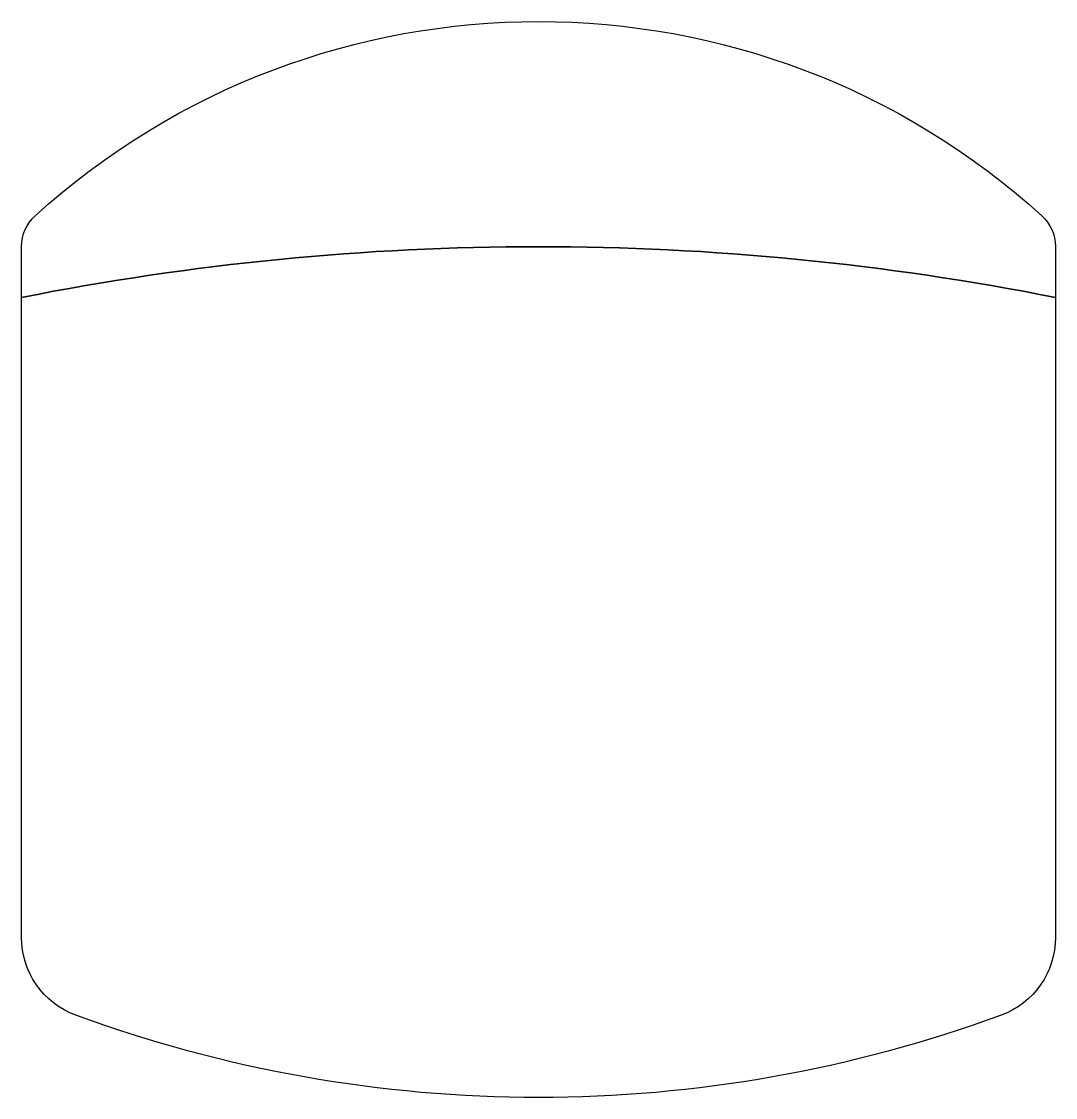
# Model space of a CAD drawing. Header units: millimetres. Extents: x -250 to 250, y -260 to 260.
import ezdxf

# ---------------------------------------------------------------- set-up
doc = ezdxf.new("R2010")
doc.units = ezdxf.units.MM
doc.header["$LTSCALE"] = 0.001

msp = doc.modelspace()

# ---------------------------------------------------------------- linework, layer by layer
for points in [[(-250, 126.64), (-250, 151.34, -0.211634), (-243.4, 166.14, -0.385657), (243.4, 166.14, -0.211634), (250, 151.34), (250, 126.64, 0.098137), (-250, 126.64)], [(-223.8, -220.26, -0.314811), (-250, -182.66), (-250, 126.64, -0.098137), (250, 126.64), (250, -182.66, -0.314811), (223.8, -220.26, -0.177583), (-223.8, -220.26)]]:
    msp.add_lwpolyline(points, format="xyb")

doc.saveas('drawing.dxf')
